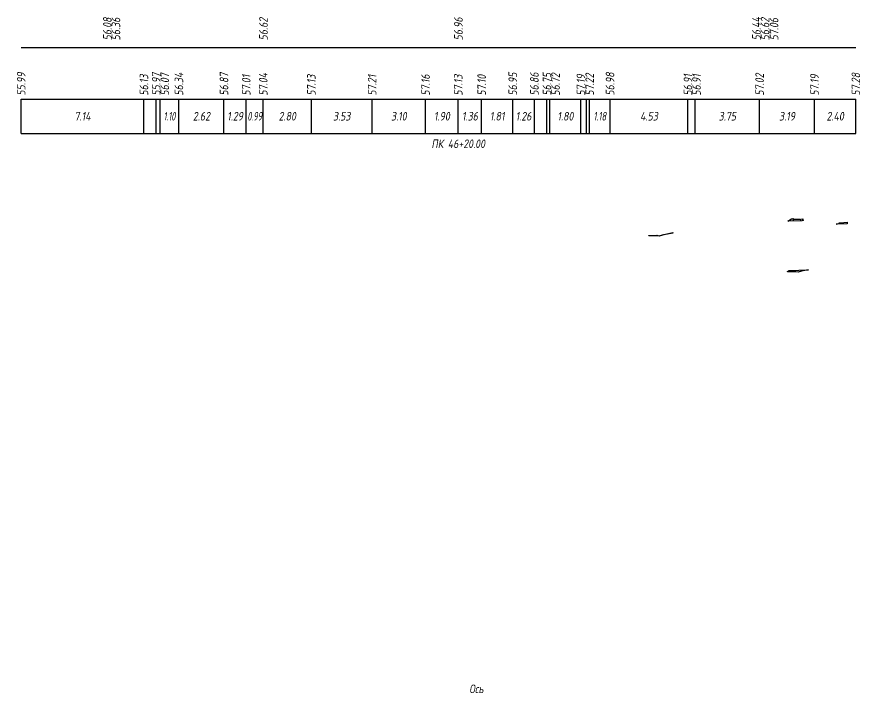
# Model space of a CAD drawing. Extents: x -717 to 1451, y -133302 to 233.
# Drawn here: x -311.1 to -66.1, y -73252.6 to -73056.1 of the extents above; entities that cross this region are included whole.
import ezdxf
from ezdxf.enums import TextEntityAlignment as Align

# ---------------------------------------------------------------- set-up
doc = ezdxf.new("R2010")
doc.units = 0
doc.linetypes.add('осевая2', pattern=[1.125, 0.75, -0.125, 0.125, -0.125])
for name, color, linetype in [('Код_510', 7, 'Continuous'), ('Код_516', 1, 'Continuous'), ('Объём_2650', 7, 'Continuous'), ('Ось', 1, 'осевая2'), ('Подписи поперечников', 7, 'Continuous'), ('Таблица', 7, 'Continuous')]:
    doc.layers.add(name, color=color, linetype=linetype)
for name, color, linetype, true_color in [('Объём_2563', 7, 'Continuous', 0xff8000), ('Объём_2570', 7, 'Continuous', 0x80ff00), ('Объём_2600', 7, 'Continuous', 0x808000)]:
    doc.layers.add(name, color=color, linetype=linetype, true_color=true_color)
doc.styles.add('М', font='romand.shx', dxfattribs={"width": 0.8, "oblique": 10, "height": 2.5})

msp = doc.modelspace()

# ---------------------------------------------------------------- linework, layer by layer
at = {"layer": 'Код_510'}
for p, q in [((-309.891, -73089.965), (-309.891, -73079.965)), ((-274.208, -73089.965), (-274.208, -73079.965)), ((-270.66, -73089.965), (-270.66, -73079.965)), ((-269.522, -73089.965), (-269.522, -73079.965)), ((-264.047, -73089.965), (-264.047, -73079.965)), ((-250.948, -73089.965), (-250.948, -73079.965)), ((-244.489, -73089.965), (-244.489, -73079.965)), ((-239.537, -73089.965), (-239.537, -73079.965)), ((-225.558, -73089.965), (-225.558, -73079.965)), ((-207.891, -73089.965), (-207.891, -73079.965)), ((-192.372, -73089.965), (-192.372, -73079.965)), ((-182.872, -73089.965), (-182.872, -73079.965)), ((-176.064, -73089.965), (-176.064, -73079.965)), ((-167.033, -73089.965), (-167.033, -73079.965)), ((-160.745, -73089.965), (-160.745, -73079.965)), ((-157.078, -73089.965), (-157.078, -73079.965)), ((-156.221, -73089.965), (-156.221, -73079.965)), ((-147.224, -73089.965), (-147.224, -73079.965)), ((-145.576, -73089.965), (-145.576, -73079.965)), ((-144.677, -73089.965), (-144.677, -73079.965)), ((-138.753, -73089.965), (-138.753, -73079.965)), ((-116.116, -73089.965), (-116.116, -73079.965)), ((-114.028, -73089.965), (-114.028, -73079.965)), ((-95.288, -73089.965), (-95.288, -73079.965)), ((-79.324, -73089.965), (-79.324, -73079.965)), ((-67.321, -73089.965), (-67.321, -73079.965))]:
    msp.add_line(p, q, dxfattribs=at)
at = {"layer": 'Объём_2563', "flags": 128}
msp.add_lwpolyline([(-83.003, -73115.396), (-87.086, -73115.478), (-86.019, -73114.766), (-85.523, -73114.704), (-85.523, -73114.804), (-85.623, -73114.804), (-85.623, -73115.004), (-85.343, -73115.004), (-85.343, -73114.891), (-83.544, -73114.855), (-83.544, -73114.963), (-83.264, -73114.963), (-83.264, -73114.839), (-82.699, -73114.814), (-82.699, -73114.976), (-82.799, -73114.976), (-82.799, -73115.176), (-82.519, -73115.176), (-82.519, -73115.206), (-82.819, -73115.212), (-83.003, -73115.396), (-83.003, -73115.396)], dxfattribs=at)
at = {"layer": 'Объём_2570', "flags": 128}
msp.add_lwpolyline([(-120.499, -73118.941), (-123.119, -73119.466), (-124.214, -73119.744), (-124.442, -73119.84), (-125.151, -73119.683), (-127.519, -73119.729), (-127.519, -73119.579), (-125.151, -73119.533), (-124.442, -73119.69), (-124.214, -73119.594), (-123.119, -73119.316), (-120.499, -73118.791), (-120.499, -73118.941), (-120.499, -73118.941)], dxfattribs=at)
at = {"layer": 'Объём_2600', "flags": 128}
msp.add_lwpolyline([(-84.765, -73130.149), (-87.133, -73130.194), (-87.133, -73130.044), (-86.716, -73129.766), (-81.063, -73129.597), (-82.732, -73129.932), (-83.827, -73130.209), (-84.055, -73130.305), (-84.765, -73130.149), (-84.765, -73130.149)], dxfattribs=at)
at = {"layer": 'Объём_2650', "color": 6, "flags": 128}
msp.add_lwpolyline([(-70.842, -73115.814), (-69.852, -73115.781), (-69.852, -73116.202), (-73.084, -73116.299), (-72.134, -73116.108), (-72.134, -73115.958), (-70.842, -73115.814), (-70.842, -73115.814)], dxfattribs=at)
at = {"layer": 'Таблица'}
for p, q in [((-309.891, -73064.965), (-67.321, -73064.965)), ((-309.891, -73079.965), (-67.321, -73079.965)), ((-309.891, -73089.965), (-67.321, -73089.965))]:
    msp.add_line(p, q, dxfattribs=at)

# ---------------------------------------------------------------- texts
at = {"layer": 'Код_510', "style": 'М', "oblique": 10, "width": 0.8}
for s, p in [('55.99', (-309.891, -73078.965)), ('55.97', (-270.66, -73078.965)), ('56.07', (-268.16, -73078.965)), ('56.34', (-264.047, -73078.965)), ('56.87', (-250.948, -73078.965)), ('57.04', (-239.537, -73078.965)), ('56.95', (-167.033, -73078.965)), ('56.86', (-160.745, -73078.965)), ('56.75', (-157.078, -73078.965)), ('56.72', (-154.578, -73078.965)), ('57.22', (-144.677, -73078.965)), ('56.98', (-138.753, -73078.965)), ('57.02', (-95.288, -73078.965)), ('57.28', (-67.321, -73078.965)), ('56.13', (-274.208, -73078.965)), ('57.01', (-244.489, -73078.965)), ('57.13', (-225.558, -73078.965)), ('57.21', (-207.891, -73078.965)), ('57.16', (-192.372, -73078.965)), ('57.13', (-182.872, -73078.965)), ('57.10', (-176.064, -73078.965)), ('57.19', (-147.224, -73078.965)), ('56.91', (-116.116, -73078.965)), ('56.91', (-113.616, -73078.965)), ('57.19', (-79.324, -73078.965))]:
    msp.add_text(s, height=2.5, rotation=90, dxfattribs=at).set_placement(p, align=Align.MIDDLE_LEFT)
at = {"layer": 'Код_510', "style": 'М', "oblique": 10}
for s, width, p in [('7.14', 0.8, (-292.049, -73084.965)), ('1.10', 0.6, (-266.785, -73084.965)), ('2.62', 0.8, (-257.497, -73084.965)), ('1.29', 0.8, (-247.718, -73084.965)), ('0.99', 0.6, (-242.013, -73084.965)), ('2.80', 0.8, (-232.547, -73084.965)), ('3.53', 0.8, (-216.724, -73084.965)), ('3.10', 0.8, (-200.131, -73084.965)), ('1.90', 0.8, (-187.622, -73084.965)), ('1.36', 0.8, (-179.468, -73084.965)), ('1.81', 0.8, (-171.549, -73084.965)), ('1.26', 0.8, (-163.889, -73084.965)), ('1.80', 0.8, (-151.722, -73084.965)), ('1.18', 0.7, (-141.715, -73084.965)), ('4.53', 0.8, (-127.435, -73084.965)), ('3.75', 0.8, (-104.658, -73084.965)), ('3.19', 0.8, (-87.306, -73084.965)), ('2.40', 0.8, (-73.322, -73084.965))]:
    msp.add_text(s, height=2.5, dxfattribs=dict(at, width=width)).set_placement(p, align=Align.MIDDLE_CENTER)
at = {"layer": 'Код_516', "style": 'М', "oblique": 10, "width": 0.8}
for s, p in [('56.08', (-284.836, -73062.915)), ('56.36', (-282.336, -73062.915)), ('56.62', (-239.483, -73062.915)), ('56.96', (-182.818, -73062.915)), ('56.44', (-96.208, -73062.915)), ('56.62', (-93.708, -73062.915)), ('57.06', (-91.091, -73062.915))]:
    msp.add_text(s, height=2.5, rotation=90, dxfattribs=at).set_placement(p, align=Align.MIDDLE_LEFT)
at = {"layer": 'Ось', "ltscale": 15, "style": 'М', "oblique": 10, "width": 0.8}
msp.add_text('Ось ', height=2.5, dxfattribs=at).set_placement((-176.922, -73253.356), align=Align.BOTTOM_CENTER)
at = {"layer": 'Подписи поперечников', "style": 'М', "oblique": 10, "width": 0.8}
msp.add_text('ПК 46+20.00', height=2.5, dxfattribs=at).set_placement((-182.872, -73094.965), align=Align.BOTTOM_CENTER)

doc.saveas('drawing.dxf')
